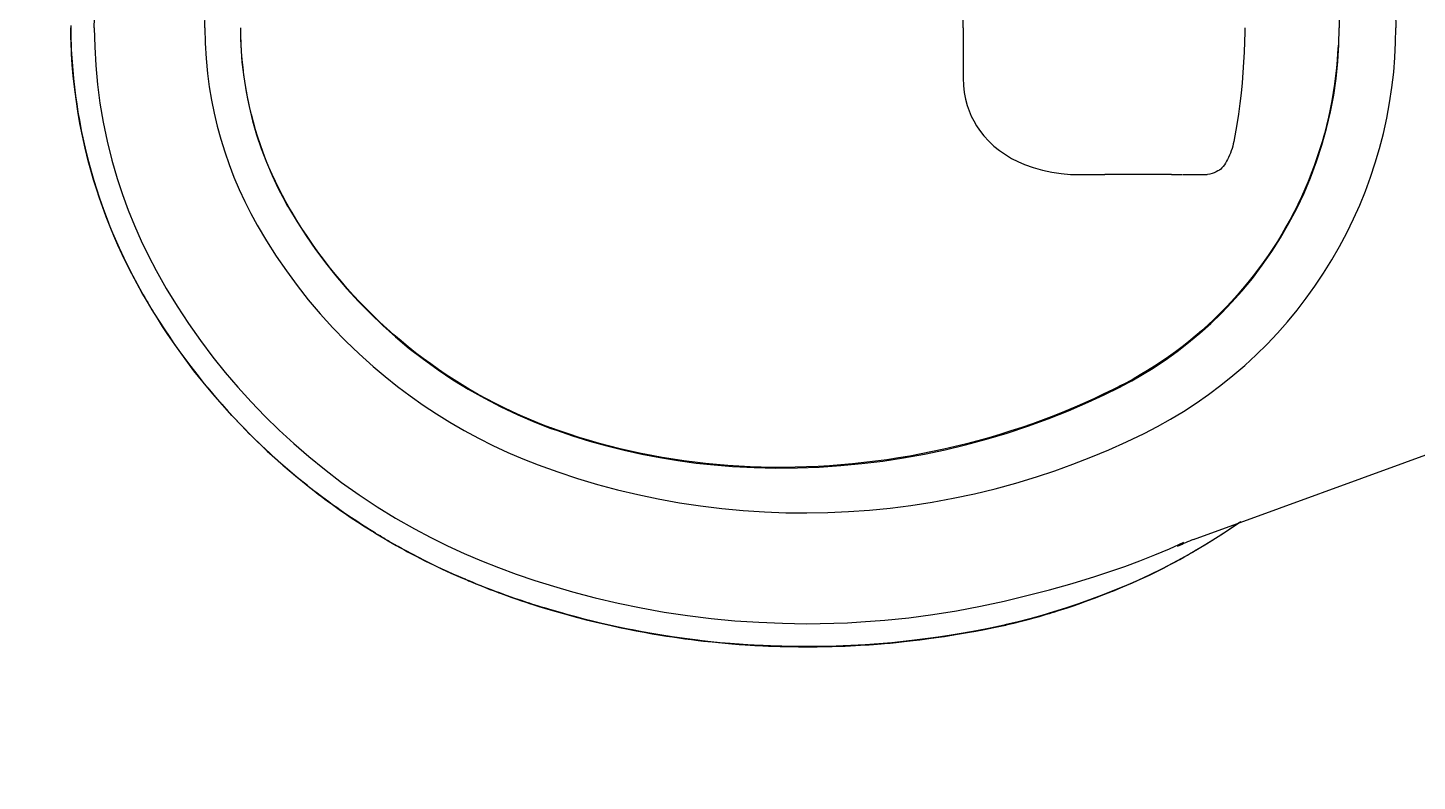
# Model space of a CAD drawing. Header units: metres. Extents: x 2442 to 5008, y 1070 to 2228.
# Drawn here: x 2509.4626 to 2509.8893, y 1091.9998 to 1092.2313 of the extents above; entities that cross this region are included whole.
import ezdxf

# ---------------------------------------------------------------- set-up
doc = ezdxf.new("R2010")
doc.units = ezdxf.units.M
doc.layers.add('ARQ LAYOUT', color=252, linetype='Continuous')
doc.layers.add('ARQ-TEXTO3', color=3, linetype='Continuous')

# ---------------------------------------------------------------- blocks, each defined once
blk = doc.blocks.new('A$C072D13A2')
for p, q in [((0.15773, -0.21299), (0.11625, -0.09953)), ((-0.00412, -0.15094), (0.00045, -0.15086)), ((0.00501, -0.15094), (0.00045, -0.15086)), ((0.00958, -0.15116), (0.00501, -0.15094)), ((0.01413, -0.15154), (0.00958, -0.15116)), ((0.01885, -0.15209), (0.01413, -0.15154)), ((0.02356, -0.1528), (0.01885, -0.15209)), ((0.02825, -0.15367), (0.02356, -0.1528)), ((0.0329, -0.1547), (0.02825, -0.15367)), ((0.03751, -0.15589), (0.0329, -0.1547)), ((0.04194, -0.1572), (0.03751, -0.15589)), ((0.04634, -0.15865), (0.04194, -0.1572)), ((0.05068, -0.16025), (0.04634, -0.15865)), ((0.05497, -0.16199), (0.05068, -0.16025)), ((0.05919, -0.16387), (0.05497, -0.16199)), ((0.06347, -0.16595), (0.05919, -0.16387)), ((0.06768, -0.16818), (0.06347, -0.16595)), ((-0.00474, -0.16835), (0.00045, -0.16824)), ((0.00564, -0.16835), (0.00045, -0.16824)), ((0.01082, -0.16868), (0.00564, -0.16835)), ((0.00579, -0.16864), (0.00821, -0.16876)), ((0.00821, -0.16876), (0.01043, -0.16891)), ((0.01043, -0.16891), (0.0128, -0.16912)), ((0.01599, -0.16922), (0.01082, -0.16868)), ((0.0128, -0.16912), (0.01518, -0.16938)), ((0.01518, -0.16938), (0.01775, -0.16972)), ((0.02113, -0.16997), (0.01599, -0.16922)), ((0.01775, -0.16972), (0.02032, -0.17011)), ((0.02032, -0.17011), (0.02288, -0.17055)), ((0.02623, -0.17094), (0.02113, -0.16997)), ((0.02288, -0.17055), (0.02543, -0.17104)), ((0.07181, -0.17056), (0.06768, -0.16818)), ((0.07586, -0.17307), (0.07181, -0.17056)), ((0.02543, -0.17104), (0.02796, -0.17159)), ((0.03139, -0.17215), (0.02623, -0.17094)), ((0.02796, -0.17159), (0.03048, -0.17219)), ((0.03048, -0.17219), (0.03298, -0.17284)), ((0.03651, -0.17358), (0.03139, -0.17215)), ((0.03298, -0.17284), (0.03547, -0.17354)), ((0.03547, -0.17354), (0.03794, -0.1743)), ((0.04156, -0.17523), (0.03651, -0.17358)), ((0.03794, -0.1743), (0.0404, -0.1751)), ((0.07982, -0.17572), (0.07586, -0.17307)), ((0.0404, -0.1751), (0.04283, -0.17596)), ((0.04653, -0.17709), (0.04156, -0.17523)), ((0.04283, -0.17596), (0.04526, -0.17687)), ((0.04526, -0.17687), (0.04766, -0.17783)), ((0.05128, -0.17909), (0.04653, -0.17709)), ((0.04766, -0.17783), (0.05005, -0.17884)), ((0.05005, -0.17884), (0.0524, -0.1799)), ((0.05594, -0.1813), (0.05128, -0.17909)), ((0.08357, -0.17842), (0.07982, -0.17572)), ((0.08724, -0.18124), (0.08357, -0.17842)), ((0.0524, -0.1799), (0.05474, -0.181)), ((0.05474, -0.181), (0.05706, -0.18216)), ((0.06051, -0.1837), (0.05594, -0.1813)), ((0.05706, -0.18216), (0.05935, -0.18337)), ((0.05935, -0.18337), (0.06163, -0.18463)), ((0.09081, -0.18419), (0.08724, -0.18124)), ((0.06497, -0.18628), (0.06051, -0.1837)), ((0.06163, -0.18463), (0.06387, -0.18593)), ((0.06387, -0.18593), (0.06609, -0.18728)), ((0.06925, -0.189), (0.06497, -0.18628)), ((0.06609, -0.18728), (0.06829, -0.18868)), ((0.09428, -0.18725), (0.09081, -0.18419)), ((0.09764, -0.19043), (0.09428, -0.18725)), ((0.06829, -0.18868), (0.07045, -0.19012)), ((0.07342, -0.19189), (0.06925, -0.189)), ((0.07045, -0.19012), (0.07257, -0.1916)), ((0.07257, -0.1916), (0.07466, -0.19313)), ((0.07747, -0.19495), (0.07342, -0.19189)), ((0.10099, -0.19381), (0.09764, -0.19043)), ((0.07466, -0.19313), (0.07672, -0.19469)), ((0.07672, -0.19469), (0.07873, -0.1963)), ((0.08139, -0.19818), (0.07747, -0.19495)), ((0.10422, -0.19731), (0.10099, -0.19381)), ((0.00045, -0.1973), (0.00178, -0.19731)), ((0.00178, -0.19731), (0.00475, -0.19736)), ((0.00475, -0.19736), (0.00793, -0.19747)), ((0.00793, -0.19747), (0.01103, -0.19763)), ((0.01103, -0.19763), (0.01416, -0.19784)), ((0.01416, -0.19784), (0.01732, -0.19811)), ((0.01732, -0.19811), (0.02051, -0.19843)), ((0.02051, -0.19843), (0.02372, -0.19881)), ((0.02372, -0.19881), (0.02696, -0.19924)), ((0.02696, -0.19924), (0.03021, -0.19973)), ((0.03021, -0.19973), (0.03544, -0.20064)), ((0.07873, -0.1963), (0.08071, -0.19794)), ((0.08071, -0.19794), (0.08266, -0.19963)), ((0.0848, -0.20122), (0.08139, -0.19818)), ((0.08266, -0.19963), (0.08458, -0.20137)), ((0.10734, -0.20091), (0.10422, -0.19731)), ((0.15225, -0.19849), (0.15381, -0.20074)), ((0.15305, -0.19985), (0.15241, -0.19892)), ((0.15443, -0.20188), (0.15305, -0.19985)), ((0.03544, -0.20064), (0.03615, -0.2008)), ((0.03615, -0.2008), (0.03687, -0.20099)), ((0.03687, -0.20099), (0.03759, -0.20119)), ((0.03759, -0.20119), (0.03829, -0.20143)), ((0.03829, -0.20143), (0.03897, -0.20168)), ((0.03897, -0.20168), (0.03963, -0.20195)), ((0.03963, -0.20195), (0.04027, -0.20223)), ((0.04027, -0.20223), (0.04088, -0.20254)), ((0.04088, -0.20254), (0.04148, -0.20286)), ((0.04148, -0.20286), (0.04205, -0.2032)), ((0.04205, -0.2032), (0.04259, -0.20355)), ((0.04259, -0.20355), (0.04308, -0.2039)), ((0.04323, -0.20399), (0.04308, -0.2039)), ((0.04308, -0.2039), (0.04318, -0.20397)), ((0.04318, -0.20397), (0.04352, -0.20428)), ((0.04352, -0.20428), (0.04385, -0.20464)), ((0.04385, -0.20464), (0.04416, -0.20505)), ((0.08458, -0.20137), (0.08645, -0.20314)), ((0.08811, -0.20439), (0.0848, -0.20122)), ((0.08645, -0.20314), (0.08829, -0.20494)), ((0.09129, -0.20768), (0.08811, -0.20439)), ((0.11032, -0.20462), (0.10734, -0.20091)), ((0.11318, -0.20843), (0.11032, -0.20462)), ((0.15381, -0.20074), (0.15638, -0.20461)), ((0.15568, -0.20376), (0.15443, -0.20188)), ((0.1568, -0.20549), (0.15568, -0.20376)), ((0.15638, -0.20461), (0.15914, -0.20901)), ((0.04416, -0.20505), (0.04445, -0.20553)), ((0.04445, -0.20553), (0.04473, -0.20606)), ((0.04473, -0.20606), (0.04499, -0.20666)), ((0.04499, -0.20666), (0.04522, -0.20731)), ((0.04522, -0.20731), (0.04541, -0.20801)), ((0.04541, -0.20801), (0.04557, -0.20877)), ((0.04558, -0.21617), (0.04558, -0.2088)), ((0.08829, -0.20494), (0.09009, -0.20679)), ((0.09009, -0.20679), (0.09184, -0.20866)), ((0.09435, -0.21109), (0.09129, -0.20768)), ((0.09184, -0.20866), (0.09356, -0.21058)), ((0.11583, -0.21222), (0.11318, -0.20843)), ((0.15779, -0.20706), (0.1568, -0.20549)), ((0.15867, -0.20847), (0.15779, -0.20706)), ((0.15944, -0.20972), (0.15867, -0.20847)), ((0.15914, -0.20901), (0.16179, -0.2135)), ((0.09356, -0.21058), (0.09524, -0.21253)), ((0.09721, -0.21453), (0.09435, -0.21109)), ((0.09524, -0.21253), (0.09687, -0.21451)), ((0.11835, -0.2161), (0.11583, -0.21222)), ((0.15773, -0.21299), (0.1577, -0.213)), ((0.1601, -0.21081), (0.15944, -0.20972)), ((0.16053, -0.21153), (0.1601, -0.21081)), ((0.16091, -0.21216), (0.16053, -0.21153)), ((0.16122, -0.21268), (0.16091, -0.21216)), ((0.1615, -0.21316), (0.16122, -0.21268)), ((0.16195, -0.21391), (0.1615, -0.21316)), ((0.04558, -0.21974), (0.04558, -0.21638)), ((0.09687, -0.21451), (0.09846, -0.21654)), ((0.09995, -0.21807), (0.09721, -0.21453)), ((0.09846, -0.21654), (0.10001, -0.21859)), ((0.12074, -0.22006), (0.11835, -0.2161)), ((0.16056, -0.22042), (0.15853, -0.21595)), ((0.1598, -0.21794), (0.15905, -0.2162)), ((0.16179, -0.2135), (0.16432, -0.21806)), ((0.16249, -0.21485), (0.16195, -0.21391)), ((0.16312, -0.21596), (0.16249, -0.21485)), ((0.16384, -0.21725), (0.16312, -0.21596)), ((0.16465, -0.21873), (0.16384, -0.21725)), ((0.04558, -0.21974), (0.04558, -0.24026)), ((0.10256, -0.22171), (0.09995, -0.21807)), ((0.10001, -0.21859), (0.10153, -0.22068)), ((0.10153, -0.22068), (0.10299, -0.22281)), ((0.10504, -0.22545), (0.10256, -0.22171)), ((0.123, -0.2241), (0.12074, -0.22006)), ((0.16248, -0.22495), (0.16056, -0.22042)), ((0.16432, -0.21806), (0.16674, -0.2227)), ((0.16553, -0.2204), (0.16465, -0.21873)), ((0.1665, -0.22225), (0.16553, -0.2204)), ((0.10299, -0.22281), (0.10442, -0.22497)), ((0.10442, -0.22497), (0.1058, -0.22716)), ((0.10703, -0.22869), (0.10504, -0.22545)), ((0.12513, -0.22821), (0.123, -0.2241)), ((0.16429, -0.22951), (0.16248, -0.22495)), ((0.16714, -0.22351), (0.1665, -0.22225)), ((0.16674, -0.2227), (0.16855, -0.22641)), ((0.16753, -0.2243), (0.16714, -0.22351)), ((0.16865, -0.22659), (0.16753, -0.2243)), ((0.1058, -0.22716), (0.10713, -0.22936)), ((0.10892, -0.23199), (0.10703, -0.22869)), ((0.10713, -0.22936), (0.10841, -0.2316)), ((0.12771, -0.23359), (0.12513, -0.22821)), ((0.16599, -0.2341), (0.16429, -0.22951)), ((0.16855, -0.22641), (0.17029, -0.23015)), ((0.16982, -0.22908), (0.16865, -0.22659)), ((0.17105, -0.23179), (0.16982, -0.22908)), ((0.17029, -0.23015), (0.17194, -0.23394)), ((0.10841, -0.2316), (0.10964, -0.23386)), ((0.11071, -0.23535), (0.10892, -0.23199)), ((0.10964, -0.23386), (0.11051, -0.23551)), ((0.13015, -0.23902), (0.12771, -0.23359)), ((0.1676, -0.23872), (0.16599, -0.2341)), ((0.17231, -0.23472), (0.17105, -0.23179)), ((0.17194, -0.23394), (0.1735, -0.23777)), ((0.11051, -0.23551), (0.11054, -0.23547)), ((0.11051, -0.23552), (0.11051, -0.23551)), ((0.11051, -0.23552), (0.11067, -0.23584)), ((0.11054, -0.23547), (0.11061, -0.23542)), ((0.11061, -0.23542), (0.11071, -0.23535)), ((0.1107, -0.23579), (0.11067, -0.23583)), ((0.11067, -0.23583), (0.11067, -0.23583)), ((0.11067, -0.23584), (0.11159, -0.23768)), ((0.11077, -0.23574), (0.1107, -0.23579)), ((0.11088, -0.23566), (0.11071, -0.23535)), ((0.11071, -0.23535), (0.11071, -0.23535)), ((0.11088, -0.23566), (0.11077, -0.23574)), ((0.11326, -0.24048), (0.11088, -0.23566)), ((0.11159, -0.23768), (0.11309, -0.24073)), ((0.16912, -0.24338), (0.1676, -0.23872)), ((0.17355, -0.23776), (0.17231, -0.23472)), ((0.17363, -0.23776), (0.1735, -0.23777)), ((0.1735, -0.23777), (0.17491, -0.24138)), ((0.17359, -0.23786), (0.17365, -0.2378)), ((0.17466, -0.24058), (0.17359, -0.23786)), ((0.17365, -0.2378), (0.17363, -0.23776)), ((0.04558, -0.24779), (0.04558, -0.24026)), ((0.11309, -0.24073), (0.11438, -0.24347)), ((0.11553, -0.24536), (0.11326, -0.24048)), ((0.13245, -0.24452), (0.13015, -0.23902)), ((0.17562, -0.24311), (0.17466, -0.24058)), ((0.17491, -0.24138), (0.17626, -0.24501)), ((0.17649, -0.24546), (0.17562, -0.24311)), ((0.11438, -0.24347), (0.11572, -0.24644)), ((0.11817, -0.25147), (0.11553, -0.24536)), ((0.11572, -0.24644), (0.11704, -0.24947)), ((0.1346, -0.25005), (0.13245, -0.24452)), ((0.17121, -0.25027), (0.16912, -0.24338)), ((0.17626, -0.24501), (0.17756, -0.24866)), ((0.17727, -0.24762), (0.17649, -0.24546)), ((0.04525, -0.25367), (0.04549, -0.25076)), ((0.04549, -0.25076), (0.04558, -0.24779)), ((0.11704, -0.24947), (0.11838, -0.25268)), ((0.12063, -0.25766), (0.11817, -0.25147)), ((0.13661, -0.25562), (0.1346, -0.25005)), ((0.17315, -0.25722), (0.17121, -0.25027)), ((0.17797, -0.24962), (0.17727, -0.24762)), ((0.17756, -0.24866), (0.1788, -0.25231)), ((0.17858, -0.25143), (0.17797, -0.24962)), ((0.17912, -0.25304), (0.17858, -0.25143)), ((0.04484, -0.25652), (0.04525, -0.25367)), ((0.11838, -0.25268), (0.11967, -0.25591)), ((0.11967, -0.25591), (0.12092, -0.25917)), ((0.13848, -0.26125), (0.13661, -0.25562)), ((0.1788, -0.25231), (0.17998, -0.25599)), ((0.17957, -0.25445), (0.17912, -0.25304)), ((0.17995, -0.25565), (0.17957, -0.25445)), ((0.1802, -0.25646), (0.17995, -0.25565)), ((0.17998, -0.25599), (0.18107, -0.25962)), ((0.04343, -0.26224), (0.04423, -0.25942)), ((0.04423, -0.25942), (0.04484, -0.25652)), ((0.1229, -0.26392), (0.12063, -0.25766)), ((0.12092, -0.25917), (0.12212, -0.26246)), ((0.17495, -0.26419), (0.17315, -0.25722)), ((0.18044, -0.25723), (0.1802, -0.25646)), ((0.18071, -0.25813), (0.18044, -0.25723)), ((0.18102, -0.25915), (0.18071, -0.25813)), ((0.18135, -0.26031), (0.18102, -0.25915)), ((0.18107, -0.25962), (0.1821, -0.26326)), ((0.18182, -0.26196), (0.18135, -0.26031)), ((0.04245, -0.26496), (0.04343, -0.26224)), ((0.12212, -0.26246), (0.12327, -0.26577)), ((0.125, -0.27025), (0.1229, -0.26392)), ((0.14039, -0.26756), (0.13848, -0.26125)), ((0.17663, -0.27119), (0.17495, -0.26419)), ((0.18232, -0.26382), (0.18182, -0.26196)), ((0.1821, -0.26326), (0.18304, -0.26691)), ((0.18286, -0.26589), (0.18232, -0.26382)), ((0.04058, -0.2689), (0.04156, -0.26699)), ((0.04156, -0.26699), (0.04245, -0.26496)), ((0.12327, -0.26577), (0.12437, -0.26912)), ((0.14212, -0.27393), (0.14039, -0.26756)), ((0.18342, -0.26818), (0.18286, -0.26589)), ((0.18304, -0.26691), (0.18389, -0.27057)), ((0.18398, -0.27067), (0.18342, -0.26818)), ((0.03681, -0.27432), (0.03819, -0.27261)), ((0.03819, -0.27261), (0.03944, -0.27082)), ((0.03944, -0.27082), (0.04058, -0.2689)), ((0.12437, -0.26912), (0.12542, -0.27249)), ((0.12691, -0.27663), (0.125, -0.27025)), ((0.12542, -0.27249), (0.12643, -0.27588)), ((0.17822, -0.27846), (0.17663, -0.27119)), ((0.184, -0.27059), (0.18389, -0.27056)), ((0.18389, -0.27057), (0.18403, -0.27119)), ((0.18402, -0.27062), (0.184, -0.27059)), ((0.18416, -0.27123), (0.18402, -0.27062)), ((0.18403, -0.27119), (0.18494, -0.27553)), ((0.18413, -0.27121), (0.18403, -0.27119)), ((0.18412, -0.27129), (0.18416, -0.27124)), ((0.18476, -0.27432), (0.18412, -0.27129)), ((0.18416, -0.27123), (0.18413, -0.27121)), ((0.18416, -0.27124), (0.18416, -0.27123)), ((0.03369, -0.2774), (0.03532, -0.27591)), ((0.03532, -0.27591), (0.03681, -0.27432)), ((0.12643, -0.27588), (0.12739, -0.27931)), ((0.12864, -0.28306), (0.12691, -0.27663)), ((0.14368, -0.28034), (0.14212, -0.27393)), ((0.18535, -0.27722), (0.18476, -0.27432)), ((0.18494, -0.27553), (0.18575, -0.27967)), ((0.18585, -0.27984), (0.18535, -0.27722)), ((0.02599, -0.28194), (0.02757, -0.28128)), ((0.02757, -0.28128), (0.02909, -0.28053)), ((0.02909, -0.28053), (0.03055, -0.27968)), ((0.03055, -0.27968), (0.03195, -0.27875)), ((0.03195, -0.27875), (0.03369, -0.2774)), ((0.12739, -0.27931), (0.1283, -0.28276)), ((0.14505, -0.2868), (0.14368, -0.28034)), ((0.1796, -0.28577), (0.17822, -0.27846)), ((0.18575, -0.27967), (0.1865, -0.28382)), ((0.18631, -0.28239), (0.18585, -0.27984)), ((0.00045, -0.28373), (-0.01509, -0.28373)), ((0.00045, -0.28373), (0.01598, -0.28373)), ((0.01598, -0.28373), (0.01818, -0.28365)), ((0.01818, -0.28365), (0.02031, -0.28342)), ((0.02031, -0.28342), (0.02237, -0.28303)), ((0.02237, -0.28303), (0.02436, -0.2825)), ((0.02436, -0.2825), (0.02599, -0.28194)), ((0.1283, -0.28276), (0.12916, -0.28623)), ((0.13014, -0.28934), (0.12864, -0.28306)), ((0.18078, -0.29312), (0.1796, -0.28577)), ((0.18674, -0.28486), (0.18631, -0.28239)), ((0.1865, -0.28382), (0.18721, -0.28809)), ((0.18714, -0.28724), (0.18674, -0.28486)), ((0.12916, -0.28623), (0.12997, -0.28971)), ((0.12997, -0.28971), (0.13072, -0.29319)), ((0.13147, -0.29568), (0.13014, -0.28934)), ((0.14625, -0.29329), (0.14505, -0.2868)), ((0.1875, -0.28955), (0.18714, -0.28724)), ((0.18721, -0.28809), (0.18773, -0.29149)), ((0.18775, -0.29128), (0.1875, -0.28955)), ((0.13072, -0.29319), (0.13142, -0.29668)), ((0.14726, -0.2998), (0.14625, -0.29329)), ((0.18175, -0.30045), (0.18078, -0.29312)), ((0.18773, -0.29149), (0.18817, -0.29465)), ((0.18797, -0.2928), (0.18775, -0.29128)), ((0.18818, -0.29427), (0.18797, -0.2928)), ((0.18836, -0.29569), (0.18818, -0.29427)), ((0.13142, -0.29668), (0.13206, -0.30018)), ((0.13263, -0.30205), (0.13147, -0.29568)), ((0.18817, -0.29465), (0.18859, -0.29792)), ((0.18854, -0.29705), (0.18836, -0.29569)), ((0.18879, -0.2991), (0.18854, -0.29705)), ((0.18859, -0.29792), (0.18899, -0.30127)), ((0.13206, -0.30018), (0.13265, -0.30368)), ((0.1336, -0.30844), (0.13263, -0.30205)), ((0.14806, -0.30617), (0.14726, -0.2998)), ((0.18251, -0.3078), (0.18175, -0.30045)), ((0.18901, -0.30101), (0.18879, -0.2991)), ((0.18899, -0.30127), (0.18944, -0.30569)), ((0.18919, -0.30275), (0.18901, -0.30101)), ((0.18935, -0.30432), (0.18919, -0.30275)), ((0.13265, -0.30368), (0.13319, -0.3072)), ((0.13319, -0.3072), (0.13367, -0.31072)), ((0.1487, -0.31255), (0.14806, -0.30617)), ((0.18945, -0.30532), (0.18935, -0.30432)), ((0.18944, -0.30569), (0.18979, -0.30969)), ((0.18953, -0.30617), (0.18945, -0.30532)), ((0.18961, -0.307), (0.18953, -0.30617)), ((0.18969, -0.30793), (0.18961, -0.307)), ((0.1344, -0.31487), (0.1336, -0.30844)), ((0.13367, -0.31072), (0.1341, -0.31425)), ((0.18307, -0.31517), (0.18251, -0.3078)), ((0.18977, -0.30895), (0.18969, -0.30793)), ((0.18986, -0.31008), (0.18977, -0.30895)), ((0.18979, -0.30969), (0.19009, -0.31389)), ((0.18996, -0.3113), (0.18986, -0.31008)), ((0.19005, -0.31264), (0.18996, -0.3113)), ((0.1341, -0.31425), (0.13447, -0.31779)), ((0.13502, -0.3213), (0.1344, -0.31487)), ((0.14916, -0.31896), (0.1487, -0.31255)), ((0.1833, -0.31934), (0.18307, -0.31517)), ((0.19014, -0.31393), (0.19005, -0.31264)), ((0.19009, -0.31389), (0.19034, -0.31829)), ((0.19022, -0.31532), (0.19014, -0.31393)), ((0.1903, -0.3168), (0.19022, -0.31532)), ((0.13447, -0.31779), (0.13479, -0.32131)), ((0.14944, -0.32537), (0.14916, -0.31896)), ((0.18346, -0.32352), (0.1833, -0.31934)), ((0.19038, -0.31838), (0.1903, -0.3168)), ((0.19034, -0.31829), (0.19044, -0.32064)), ((0.19045, -0.32006), (0.19038, -0.31838)), ((0.13479, -0.32131), (0.13506, -0.32483)), ((0.13547, -0.32795), (0.13502, -0.3213)), ((0.18356, -0.3277), (0.18346, -0.32352)), ((0.19044, -0.32064), (0.19051, -0.32278)), ((0.1905, -0.32134), (0.19045, -0.32006)), ((0.19054, -0.32265), (0.1905, -0.32134)), ((0.19051, -0.32278), (0.19057, -0.32501)), ((0.19058, -0.32403), (0.19054, -0.32265)), ((0.19062, -0.3255), (0.19058, -0.32403)), ((0.13506, -0.32483), (0.13526, -0.32834)), ((0.13526, -0.32834), (0.13542, -0.33185)), ((0.13572, -0.33462), (0.13547, -0.32795)), ((0.14955, -0.33179), (0.14944, -0.32537)), ((0.18359, -0.33187), (0.18356, -0.3277)), ((0.19057, -0.32501), (0.19061, -0.32734)), ((0.19061, -0.32734), (0.19063, -0.32955)), ((0.19064, -0.32706), (0.19062, -0.3255)), ((0.19066, -0.3286), (0.19064, -0.32706)), ((0.13542, -0.33185), (0.13552, -0.33534)), ((0.14949, -0.3382), (0.14955, -0.33179)), ((0.18347, -0.33921), (0.18359, -0.33187)), ((0.19063, -0.32955), (0.19063, -0.33182)), ((0.1907, -0.33183), (0.19063, -0.33182)), ((0.19063, -0.33187), (0.19063, -0.33187)), ((0.19063, -0.33187), (0.19063, -0.33187)), ((0.19063, -0.33187), (0.19063, -0.33187)), ((0.19063, -0.33187), (0.19063, -0.33188)), ((0.1907, -0.33189), (0.19063, -0.33187)), ((0.19063, -0.33188), (0.19063, -0.33188)), ((0.19063, -0.33188), (0.19063, -0.3319)), ((0.19063, -0.3319), (0.19063, -0.33198)), ((0.19063, -0.33198), (0.19063, -0.33214)), ((0.19063, -0.33214), (0.19063, -0.33243)), ((0.19063, -0.33243), (0.19063, -0.33306)), ((0.19067, -0.33018), (0.19066, -0.3286)), ((0.19066, -0.33184), (0.19067, -0.33018)), ((0.19066, -0.33184), (0.1907, -0.33184)), ((0.19066, -0.33192), (0.1907, -0.3319)), ((0.19066, -0.33194), (0.19066, -0.33192)), ((0.19066, -0.33192), (0.19066, -0.33192)), ((0.19066, -0.33192), (0.19066, -0.33192)), ((0.19066, -0.33192), (0.19066, -0.33192)), ((0.19066, -0.33192), (0.19066, -0.33192)), ((0.19066, -0.33192), (0.19066, -0.33192)), ((0.19066, -0.33199), (0.19066, -0.33194)), ((0.19066, -0.33212), (0.19066, -0.33199)), ((0.19066, -0.33236), (0.19066, -0.33212)), ((0.19066, -0.33285), (0.19066, -0.33236)), ((0.19066, -0.3332), (0.19066, -0.33285)), ((0.19071, -0.33183), (0.1907, -0.33183)), ((0.19071, -0.3319), (0.1907, -0.33189)), ((0.1907, -0.3319), (0.19071, -0.3319)), ((0.19071, -0.3319), (0.19071, -0.33183)), ((0.13552, -0.33534), (0.13556, -0.33883)), ((0.13577, -0.34129), (0.13572, -0.33462)), ((0.1906, -0.33694), (0.19059, -0.33737)), ((0.19061, -0.3366), (0.1906, -0.33694)), ((0.19062, -0.33576), (0.19061, -0.33613)), ((0.19061, -0.33613), (0.19061, -0.33633)), ((0.19061, -0.33633), (0.19061, -0.3366)), ((0.19063, -0.33426), (0.19062, -0.33479)), ((0.19062, -0.33479), (0.19062, -0.33532)), ((0.19062, -0.33532), (0.19062, -0.33576)), ((0.19063, -0.33306), (0.19063, -0.33352)), ((0.19063, -0.33352), (0.19063, -0.33384)), ((0.19063, -0.33384), (0.19063, -0.33426)), ((0.19063, -0.33695), (0.19064, -0.33666)), ((0.19063, -0.33731), (0.19063, -0.33695)), ((0.19064, -0.33602), (0.19065, -0.33554)), ((0.19064, -0.33627), (0.19064, -0.33602)), ((0.19064, -0.33643), (0.19064, -0.33627)), ((0.19064, -0.33666), (0.19064, -0.33643)), ((0.19065, -0.33494), (0.19066, -0.33431)), ((0.19065, -0.33554), (0.19065, -0.33494)), ((0.19066, -0.33357), (0.19066, -0.3332)), ((0.19066, -0.33382), (0.19066, -0.33357)), ((0.19066, -0.33431), (0.19066, -0.33382)), ((0.13556, -0.33883), (0.13555, -0.34231)), ((0.13562, -0.34795), (0.13577, -0.34129)), ((0.14924, -0.34477), (0.14949, -0.3382)), ((0.18317, -0.34655), (0.18347, -0.33921)), ((0.19045, -0.34354), (0.19056, -0.34002)), ((0.19054, -0.33986), (0.19047, -0.34212)), ((0.19055, -0.33944), (0.19054, -0.33986)), ((0.19056, -0.33903), (0.19055, -0.33944)), ((0.19057, -0.33849), (0.19056, -0.33903)), ((0.19056, -0.34002), (0.19057, -0.33964)), ((0.19058, -0.33788), (0.19057, -0.33849)), ((0.19057, -0.33964), (0.19058, -0.33926)), ((0.19059, -0.33737), (0.19058, -0.33788)), ((0.19058, -0.33926), (0.19059, -0.33889)), ((0.19059, -0.33889), (0.19061, -0.33829)), ((0.19061, -0.33829), (0.19062, -0.33776)), ((0.19062, -0.33776), (0.19063, -0.33731)), ((0.13555, -0.34231), (0.13549, -0.34577)), ((0.14881, -0.35134), (0.14924, -0.34477)), ((0.19034, -0.34524), (0.19031, -0.34604)), ((0.19033, -0.34615), (0.19037, -0.34534)), ((0.19037, -0.34465), (0.19034, -0.34524)), ((0.19039, -0.34425), (0.19037, -0.34465)), ((0.19037, -0.34534), (0.1904, -0.34473)), ((0.19041, -0.34376), (0.19039, -0.34425)), ((0.1904, -0.34454), (0.19041, -0.34439)), ((0.1904, -0.34473), (0.1904, -0.34454)), ((0.19044, -0.34294), (0.19041, -0.34376)), ((0.19041, -0.34439), (0.19042, -0.34427)), ((0.19042, -0.34417), (0.19043, -0.34387)), ((0.19042, -0.34427), (0.19042, -0.34417)), ((0.19043, -0.34387), (0.19045, -0.34354)), ((0.19047, -0.34212), (0.19044, -0.34294)), ((0.13537, -0.34922), (0.1352, -0.35266)), ((0.13527, -0.35461), (0.13562, -0.34795)), ((0.13549, -0.34577), (0.13537, -0.34922)), ((0.18268, -0.35388), (0.18317, -0.34655)), ((0.19009, -0.34987), (0.19004, -0.35059)), ((0.19015, -0.34898), (0.19009, -0.34987)), ((0.1901, -0.35026), (0.19013, -0.34976)), ((0.19013, -0.34976), (0.19016, -0.34916)), ((0.19021, -0.34794), (0.19015, -0.34898)), ((0.19016, -0.34916), (0.19021, -0.34844)), ((0.19026, -0.34703), (0.19021, -0.34794)), ((0.19021, -0.34844), (0.19025, -0.34777)), ((0.19025, -0.34777), (0.19028, -0.34716)), ((0.19031, -0.34604), (0.19026, -0.34703)), ((0.19028, -0.34716), (0.19033, -0.34615)), ((0.1352, -0.35266), (0.13497, -0.35608)), ((0.14819, -0.3579), (0.14881, -0.35134)), ((0.18199, -0.36119), (0.18268, -0.35388)), ((0.18991, -0.3526), (0.1897, -0.35529)), ((0.18981, -0.35427), (0.18985, -0.35372)), ((0.18985, -0.35372), (0.1899, -0.35313)), ((0.1899, -0.35313), (0.18994, -0.35252)), ((0.18995, -0.35196), (0.18991, -0.3526)), ((0.18994, -0.35252), (0.18999, -0.35188)), ((0.19, -0.35129), (0.18995, -0.35196)), ((0.18999, -0.35188), (0.19003, -0.35121)), ((0.19004, -0.35059), (0.19, -0.35129)), ((0.19003, -0.35121), (0.19006, -0.35074)), ((0.19006, -0.35074), (0.1901, -0.35026)), ((0.13497, -0.35608), (0.13469, -0.35948)), ((0.13481, -0.36022), (0.13527, -0.35461)), ((0.14738, -0.36443), (0.14819, -0.3579)), ((0.18943, -0.35836), (0.18914, -0.36123)), ((0.18921, -0.36083), (0.18949, -0.35794)), ((0.1897, -0.35529), (0.18943, -0.35836)), ((0.18949, -0.35794), (0.18976, -0.35484)), ((0.18976, -0.35484), (0.18981, -0.35427)), ((0.13421, -0.36581), (0.13481, -0.36022)), ((0.13469, -0.35948), (0.13436, -0.36286)), ((0.1811, -0.36847), (0.18199, -0.36119)), ((0.18914, -0.36123), (0.18885, -0.3639)), ((0.18892, -0.36349), (0.18921, -0.36083)), ((0.13345, -0.37139), (0.13421, -0.36581)), ((0.13398, -0.36622), (0.13354, -0.36956)), ((0.13436, -0.36286), (0.13398, -0.36622)), ((0.1464, -0.37094), (0.14738, -0.36443)), ((0.18849, -0.36689), (0.18828, -0.36849)), ((0.18847, -0.36722), (0.18872, -0.36519)), ((0.18869, -0.36526), (0.18849, -0.36689)), ((0.18885, -0.3639), (0.18869, -0.36526)), ((0.18872, -0.36519), (0.18892, -0.36349)), ((0.13354, -0.36956), (0.13305, -0.37288)), ((0.14523, -0.37741), (0.1464, -0.37094)), ((0.18002, -0.37559), (0.1811, -0.36847)), ((0.18767, -0.37304), (0.18795, -0.37115)), ((0.18807, -0.37007), (0.18785, -0.37162)), ((0.18795, -0.37115), (0.18821, -0.36921)), ((0.18828, -0.36849), (0.18807, -0.37007)), ((0.18821, -0.36921), (0.18847, -0.36722)), ((0.13305, -0.37288), (0.13251, -0.37617)), ((0.13255, -0.37694), (0.13345, -0.37139)), ((0.1871, -0.3767), (0.18739, -0.37489)), ((0.18763, -0.37315), (0.18713, -0.37635)), ((0.18739, -0.37489), (0.18767, -0.37304)), ((0.18785, -0.37162), (0.18763, -0.37315)), ((0.13192, -0.37944), (0.13128, -0.38269)), ((0.13149, -0.38247), (0.13255, -0.37694)), ((0.13251, -0.37617), (0.13192, -0.37944)), ((0.14391, -0.38366), (0.14523, -0.37741)), ((0.17875, -0.38269), (0.18002, -0.37559)), ((0.18661, -0.37943), (0.18608, -0.38241)), ((0.18622, -0.38179), (0.18666, -0.37929)), ((0.18713, -0.37635), (0.18661, -0.37943)), ((0.18666, -0.37929), (0.1871, -0.3767)), ((0.13031, -0.38786), (0.13149, -0.38247)), ((0.13128, -0.38269), (0.13058, -0.38591)), ((0.14243, -0.38989), (0.14391, -0.38366)), ((0.17728, -0.38975), (0.17875, -0.38269)), ((0.18608, -0.38241), (0.18553, -0.38529)), ((0.18577, -0.3842), (0.18622, -0.38179)), ((0.12897, -0.39321), (0.13031, -0.38786)), ((0.13058, -0.38591), (0.12984, -0.38912)), ((0.18495, -0.38818), (0.18464, -0.38963)), ((0.18474, -0.38932), (0.18529, -0.38666)), ((0.18525, -0.38671), (0.18495, -0.38818)), ((0.18553, -0.38529), (0.18525, -0.38671)), ((0.18529, -0.38666), (0.18577, -0.3842)), ((0.12904, -0.3923), (0.1282, -0.39546)), ((0.12984, -0.38912), (0.12904, -0.3923)), ((0.14077, -0.39607), (0.14243, -0.38989)), ((0.17563, -0.39677), (0.17728, -0.38975)), ((0.18332, -0.39561), (0.18418, -0.39185)), ((0.18403, -0.39243), (0.18372, -0.39379)), ((0.18434, -0.39104), (0.18403, -0.39243)), ((0.18418, -0.39185), (0.18474, -0.38932)), ((0.18464, -0.38963), (0.18434, -0.39104)), ((0.1282, -0.39546), (0.12731, -0.39858)), ((0.12749, -0.39853), (0.12897, -0.39321)), ((0.13894, -0.4022), (0.14077, -0.39607)), ((0.1738, -0.40373), (0.17563, -0.39677)), ((0.18236, -0.39954), (0.18332, -0.39561)), ((0.18342, -0.39511), (0.18282, -0.39761)), ((0.18372, -0.39379), (0.18342, -0.39511)), ((0.12585, -0.4038), (0.12749, -0.39853)), ((0.12731, -0.39858), (0.12637, -0.40167)), ((0.18138, -0.40331), (0.18236, -0.39954)), ((0.18218, -0.40016), (0.18153, -0.40263)), ((0.18282, -0.39761), (0.18218, -0.40016)), ((0.12406, -0.40902), (0.12585, -0.4038)), ((0.12538, -0.40473), (0.12434, -0.40777)), ((0.12637, -0.40167), (0.12538, -0.40473)), ((0.13694, -0.40827), (0.13894, -0.4022)), ((0.17211, -0.40956), (0.1738, -0.40373)), ((0.18088, -0.40504), (0.1802, -0.40749)), ((0.18038, -0.40694), (0.18138, -0.40331)), ((0.18153, -0.40263), (0.18088, -0.40504)), ((0.12434, -0.40777), (0.12353, -0.41006)), ((0.12368, -0.41008), (0.12406, -0.40902)), ((0.13477, -0.41429), (0.13694, -0.40827)), ((0.17029, -0.41535), (0.17211, -0.40956)), ((0.17932, -0.4106), (0.18038, -0.40694)), ((0.1802, -0.40749), (0.17948, -0.40996)), ((0.12166, -0.4153), (0.12357, -0.41038)), ((0.12284, -0.41188), (0.12185, -0.41443)), ((0.12341, -0.41038), (0.12284, -0.41188)), ((0.12352, -0.41007), (0.12341, -0.41037)), ((0.12343, -0.41036), (0.12341, -0.41037)), ((0.12348, -0.41037), (0.12343, -0.41036)), ((0.12357, -0.41038), (0.12348, -0.41037)), ((0.12353, -0.41006), (0.12352, -0.41006)), ((0.12368, -0.41008), (0.12353, -0.41006)), ((0.12357, -0.41038), (0.12368, -0.41008)), ((0.12368, -0.41008), (0.12368, -0.41008)), ((0.17849, -0.41327), (0.17818, -0.41424)), ((0.17826, -0.41408), (0.17932, -0.4106)), ((0.17877, -0.41233), (0.17849, -0.41327)), ((0.17948, -0.40996), (0.17877, -0.41233)), ((0.11941, -0.42055), (0.12166, -0.4153)), ((0.12075, -0.41711), (0.1196, -0.41976)), ((0.12185, -0.41443), (0.12075, -0.41711)), ((0.13292, -0.41898), (0.13477, -0.41429)), ((0.16834, -0.4211), (0.17029, -0.41535)), ((0.17652, -0.41945), (0.17695, -0.41814)), ((0.17706, -0.41775), (0.17679, -0.41858)), ((0.17695, -0.41814), (0.17735, -0.41693)), ((0.17732, -0.41696), (0.17706, -0.41775)), ((0.17755, -0.41623), (0.17732, -0.41696)), ((0.17735, -0.41693), (0.17777, -0.41563)), ((0.17787, -0.41524), (0.17755, -0.41623)), ((0.17777, -0.41563), (0.17826, -0.41408)), ((0.17818, -0.41424), (0.17787, -0.41524)), ((0.11696, -0.42573), (0.11941, -0.42055)), ((0.1184, -0.42239), (0.11715, -0.425)), ((0.1196, -0.41976), (0.1184, -0.42239)), ((0.13093, -0.42362), (0.13292, -0.41898)), ((0.16637, -0.42644), (0.16834, -0.4211)), ((0.17494, -0.42399), (0.17551, -0.42238)), ((0.17581, -0.42147), (0.17543, -0.42255)), ((0.17551, -0.42238), (0.17604, -0.42086)), ((0.17616, -0.42044), (0.17581, -0.42147)), ((0.17604, -0.42086), (0.17652, -0.41945)), ((0.17649, -0.41946), (0.17616, -0.42044)), ((0.17679, -0.41858), (0.17649, -0.41946)), ((0.11433, -0.4308), (0.11696, -0.42573)), ((0.11715, -0.425), (0.11585, -0.42759)), ((0.1288, -0.4282), (0.13093, -0.42362)), ((0.16427, -0.43174), (0.16637, -0.42644)), ((0.17415, -0.42611), (0.17367, -0.42742)), ((0.17374, -0.42727), (0.17406, -0.42642)), ((0.17406, -0.42642), (0.17433, -0.42569)), ((0.17461, -0.42487), (0.17415, -0.42611)), ((0.17433, -0.42569), (0.17494, -0.42399)), ((0.17503, -0.42368), (0.17461, -0.42487)), ((0.17543, -0.42255), (0.17503, -0.42368)), ((0.11151, -0.43578), (0.11433, -0.4308)), ((0.11451, -0.43015), (0.11312, -0.43268)), ((0.11585, -0.42759), (0.11451, -0.43015)), ((0.12655, -0.43267), (0.1288, -0.4282)), ((0.17235, -0.43085), (0.17197, -0.43181)), ((0.17229, -0.43104), (0.17285, -0.42961)), ((0.17276, -0.4298), (0.17235, -0.43085)), ((0.1732, -0.42865), (0.17276, -0.4298)), ((0.17285, -0.42961), (0.17314, -0.42887)), ((0.17314, -0.42887), (0.17343, -0.42809)), ((0.17367, -0.42742), (0.1732, -0.42865)), ((0.17343, -0.42809), (0.17374, -0.42727)), ((0.11168, -0.43519), (0.11019, -0.43767)), ((0.11312, -0.43268), (0.11168, -0.43519)), ((0.12417, -0.43708), (0.12655, -0.43267)), ((0.16203, -0.43698), (0.16427, -0.43174)), ((0.17038, -0.43574), (0.17064, -0.43512)), ((0.17088, -0.43451), (0.17054, -0.43533)), ((0.17064, -0.43512), (0.17096, -0.43434)), ((0.1713, -0.43347), (0.17088, -0.43451)), ((0.17096, -0.43434), (0.17134, -0.43341)), ((0.17162, -0.43269), (0.1713, -0.43347)), ((0.17134, -0.43341), (0.17179, -0.43231)), ((0.17197, -0.43181), (0.17162, -0.43269)), ((0.17179, -0.43231), (0.17229, -0.43104)), ((0.10862, -0.44047), (0.11151, -0.43578)), ((0.11019, -0.43767), (0.10865, -0.44012)), ((0.12166, -0.44141), (0.12417, -0.43708)), ((0.15965, -0.44216), (0.16203, -0.43698)), ((0.16913, -0.43863), (0.16833, -0.44043)), ((0.16867, -0.43971), (0.16898, -0.439)), ((0.16898, -0.439), (0.1693, -0.43827)), ((0.16994, -0.43675), (0.16913, -0.43863)), ((0.1693, -0.43827), (0.16962, -0.43753)), ((0.16962, -0.43753), (0.16995, -0.43677)), ((0.17008, -0.43643), (0.16994, -0.43675)), ((0.16995, -0.43677), (0.17025, -0.43605)), ((0.17021, -0.4361), (0.17008, -0.43643)), ((0.1703, -0.4359), (0.17021, -0.4361)), ((0.17025, -0.43605), (0.17038, -0.43574)), ((0.17035, -0.43577), (0.1703, -0.4359)), ((0.17041, -0.43564), (0.17035, -0.43577)), ((0.17047, -0.43549), (0.17041, -0.43564)), ((0.17054, -0.43533), (0.17047, -0.43549)), ((0.10708, -0.44255), (0.10545, -0.44494)), ((0.10556, -0.44506), (0.10862, -0.44047)), ((0.10865, -0.44012), (0.10708, -0.44255)), ((0.11908, -0.44557), (0.12166, -0.44141)), ((0.15713, -0.44727), (0.15965, -0.44216)), ((0.16681, -0.44375), (0.16609, -0.44529)), ((0.16624, -0.44501), (0.16681, -0.44378)), ((0.16756, -0.44214), (0.16681, -0.44375)), ((0.16681, -0.44378), (0.16741, -0.44249)), ((0.16741, -0.44249), (0.16803, -0.44114)), ((0.16833, -0.44043), (0.16756, -0.44214)), ((0.16803, -0.44114), (0.16867, -0.43971)), ((0.10378, -0.44731), (0.10207, -0.44964)), ((0.10234, -0.44953), (0.10556, -0.44506)), ((0.10545, -0.44494), (0.10378, -0.44731)), ((0.11639, -0.44964), (0.11908, -0.44557)), ((0.15447, -0.4523), (0.15713, -0.44727)), ((0.16424, -0.4491), (0.16563, -0.44627)), ((0.16528, -0.44698), (0.16428, -0.44899)), ((0.16609, -0.44529), (0.16528, -0.44698)), ((0.16563, -0.44627), (0.16624, -0.44501)), ((0.10031, -0.45195), (0.09852, -0.45421)), ((0.09897, -0.45389), (0.10234, -0.44953)), ((0.10207, -0.44964), (0.10031, -0.45195)), ((0.11357, -0.45364), (0.11639, -0.44964)), ((0.15117, -0.45807), (0.15447, -0.4523)), ((0.16148, -0.4544), (0.16285, -0.45181)), ((0.16327, -0.45097), (0.16226, -0.45291)), ((0.16285, -0.45181), (0.16424, -0.4491)), ((0.16428, -0.44899), (0.16327, -0.45097)), ((0.09668, -0.45643), (0.09479, -0.45863)), ((0.09544, -0.45813), (0.09897, -0.45389)), ((0.09852, -0.45421), (0.09668, -0.45643)), ((0.11066, -0.45752), (0.11357, -0.45364)), ((0.16057, -0.45605), (0.15986, -0.45733)), ((0.16019, -0.45675), (0.16083, -0.4556)), ((0.16124, -0.45482), (0.16057, -0.45605)), ((0.16083, -0.4556), (0.16148, -0.4544)), ((0.16226, -0.45291), (0.16124, -0.45482)), ((0.09287, -0.4608), (0.0909, -0.46294)), ((0.09194, -0.46204), (0.09544, -0.45813)), ((0.09479, -0.45863), (0.09287, -0.4608)), ((0.10764, -0.46132), (0.11066, -0.45752)), ((0.14769, -0.46373), (0.15117, -0.45807)), ((0.15735, -0.46169), (0.15811, -0.46042)), ((0.158, -0.46058), (0.15767, -0.46114)), ((0.15832, -0.46003), (0.158, -0.46058)), ((0.15811, -0.46042), (0.15883, -0.45917)), ((0.15911, -0.45865), (0.15832, -0.46003)), ((0.15883, -0.45917), (0.15952, -0.45794)), ((0.15986, -0.45733), (0.15911, -0.45865)), ((0.15952, -0.45794), (0.16019, -0.45675)), ((0.08889, -0.46503), (0.08686, -0.46707)), ((0.08831, -0.46584), (0.09194, -0.46204)), ((0.0909, -0.46294), (0.08889, -0.46503)), ((0.10069, -0.46928), (0.10451, -0.46503)), ((0.10451, -0.46503), (0.10764, -0.46132)), ((0.14401, -0.46927), (0.14769, -0.46373)), ((0.15528, -0.4651), (0.15467, -0.46608)), ((0.15502, -0.46554), (0.1555, -0.46477)), ((0.15577, -0.4643), (0.15528, -0.4651)), ((0.1555, -0.46477), (0.15589, -0.46413)), ((0.15595, -0.46401), (0.15577, -0.4643)), ((0.15589, -0.46413), (0.15661, -0.46294)), ((0.15628, -0.46346), (0.15595, -0.46401)), ((0.15664, -0.46287), (0.15628, -0.46346)), ((0.15661, -0.46294), (0.15735, -0.46169)), ((0.15699, -0.46229), (0.15664, -0.46287)), ((0.15733, -0.46171), (0.15699, -0.46229)), ((0.15767, -0.46114), (0.15733, -0.46171)), ((0.0848, -0.46906), (0.08269, -0.47103)), ((0.08454, -0.46952), (0.08831, -0.46584)), ((0.08686, -0.46707), (0.0848, -0.46906)), ((0.09672, -0.47339), (0.10069, -0.46928)), ((0.14015, -0.47468), (0.14401, -0.46927)), ((0.1531, -0.46854), (0.15213, -0.47003)), ((0.15227, -0.46984), (0.15308, -0.46859)), ((0.15308, -0.46859), (0.15381, -0.46746)), ((0.15395, -0.46722), (0.1531, -0.46854)), ((0.15381, -0.46746), (0.15445, -0.46644)), ((0.15467, -0.46608), (0.15395, -0.46722)), ((0.15445, -0.46644), (0.15502, -0.46554)), ((0.07666, -0.47647), (0.08066, -0.47306)), ((0.08055, -0.47296), (0.07836, -0.47484)), ((0.08269, -0.47103), (0.08055, -0.47296)), ((0.08066, -0.47306), (0.08454, -0.46952)), ((0.09262, -0.47737), (0.09672, -0.47339)), ((0.14989, -0.47336), (0.14888, -0.47481)), ((0.14941, -0.47408), (0.15007, -0.47312)), ((0.15103, -0.47168), (0.14989, -0.47336)), ((0.15007, -0.47312), (0.15083, -0.472)), ((0.15083, -0.472), (0.15158, -0.47089)), ((0.15213, -0.47003), (0.15103, -0.47168)), ((0.15158, -0.47089), (0.15227, -0.46984)), ((0.07266, -0.47964), (0.07666, -0.47647)), ((0.07615, -0.47669), (0.07389, -0.47849)), ((0.07836, -0.47484), (0.07615, -0.47669)), ((0.08838, -0.48121), (0.09262, -0.47737)), ((0.13613, -0.47996), (0.14015, -0.47468)), ((0.14611, -0.47869), (0.14701, -0.47746)), ((0.14702, -0.47743), (0.14617, -0.47861)), ((0.14701, -0.47746), (0.14757, -0.47668)), ((0.14793, -0.47617), (0.14702, -0.47743)), ((0.14757, -0.47668), (0.14816, -0.47586)), ((0.14888, -0.47481), (0.14793, -0.47617)), ((0.14816, -0.47586), (0.14877, -0.47499)), ((0.14877, -0.47499), (0.14941, -0.47408)), ((0.06929, -0.48198), (0.06693, -0.48366)), ((0.06856, -0.48269), (0.07266, -0.47964)), ((0.07161, -0.48026), (0.06929, -0.48198)), ((0.07389, -0.47849), (0.07161, -0.48026)), ((0.08401, -0.4849), (0.08838, -0.48121)), ((0.13225, -0.48472), (0.13613, -0.47996)), ((0.14349, -0.48218), (0.14271, -0.48319)), ((0.14275, -0.48315), (0.14374, -0.48187)), ((0.14423, -0.48121), (0.14349, -0.48218)), ((0.14374, -0.48187), (0.14453, -0.48082)), ((0.14478, -0.48048), (0.14423, -0.48121)), ((0.14453, -0.48082), (0.14529, -0.47981)), ((0.14537, -0.47969), (0.14478, -0.48048)), ((0.14529, -0.47981), (0.14611, -0.47869)), ((0.14617, -0.47861), (0.14537, -0.47969)), ((0.06006, -0.48837), (0.06436, -0.4856)), ((0.06454, -0.48529), (0.06213, -0.48688)), ((0.06436, -0.4856), (0.06856, -0.48269)), ((0.06693, -0.48366), (0.06454, -0.48529)), ((0.07965, -0.48834), (0.08401, -0.4849)), ((0.12824, -0.48935), (0.13225, -0.48472)), ((0.14115, -0.48517), (0.13862, -0.48829)), ((0.13994, -0.48668), (0.14178, -0.48439)), ((0.14193, -0.48419), (0.14115, -0.48517)), ((0.14178, -0.48439), (0.14275, -0.48315)), ((0.14271, -0.48319), (0.14193, -0.48419)), ((0.05724, -0.4899), (0.05559, -0.49087)), ((0.05568, -0.49099), (0.06006, -0.48837)), ((0.05968, -0.48843), (0.05724, -0.4899)), ((0.06213, -0.48688), (0.05968, -0.48843)), ((0.07517, -0.49163), (0.07965, -0.48834)), ((0.12408, -0.49387), (0.12824, -0.48935)), ((0.13862, -0.48829), (0.13613, -0.49124)), ((0.1365, -0.49082), (0.13818, -0.48882)), ((0.13818, -0.48882), (0.13994, -0.48668)), ((0.04773, -0.49499), (0.04551, -0.49601)), ((0.0458, -0.49605), (0.04981, -0.49415)), ((0.04983, -0.49396), (0.04773, -0.49499)), ((0.04981, -0.49415), (0.05255, -0.49273)), ((0.05201, -0.49284), (0.04983, -0.49396)), ((0.05399, -0.49177), (0.05201, -0.49284)), ((0.05255, -0.49273), (0.05525, -0.49124)), ((0.05516, -0.49112), (0.05399, -0.49177)), ((0.05558, -0.49088), (0.05515, -0.49112)), ((0.05517, -0.49112), (0.05516, -0.49111)), ((0.05525, -0.49124), (0.05517, -0.49112)), ((0.05525, -0.49124), (0.05568, -0.49099)), ((0.0556, -0.49088), (0.05559, -0.49087)), ((0.05563, -0.49092), (0.0556, -0.49088)), ((0.05568, -0.49099), (0.05563, -0.49092)), ((0.05568, -0.49099), (0.05568, -0.49099)), ((0.06591, -0.49776), (0.07059, -0.49477)), ((0.07059, -0.49477), (0.07517, -0.49163)), ((0.11979, -0.49825), (0.12408, -0.49387)), ((0.1337, -0.49402), (0.13133, -0.49664)), ((0.1319, -0.49602), (0.13336, -0.49441)), ((0.13336, -0.49441), (0.13489, -0.49268)), ((0.13613, -0.49124), (0.1337, -0.49402)), ((0.13489, -0.49268), (0.1365, -0.49082)), ((0.03873, -0.49877), (0.03643, -0.49959)), ((0.03755, -0.49936), (0.04171, -0.49779)), ((0.04101, -0.4979), (0.03873, -0.49877)), ((0.04327, -0.49698), (0.04101, -0.4979)), ((0.04171, -0.49779), (0.0458, -0.49605)), ((0.04551, -0.49601), (0.04327, -0.49698)), ((0.06113, -0.50059), (0.06591, -0.49776)), ((0.11543, -0.50244), (0.11979, -0.49825)), ((0.12863, -0.49951), (0.12957, -0.49853)), ((0.13133, -0.49664), (0.12875, -0.49938)), ((0.12957, -0.49853), (0.13052, -0.49752)), ((0.13052, -0.49752), (0.1319, -0.49602)), ((0.02228, -0.50344), (0.01988, -0.5039)), ((0.0201, -0.50401), (0.02461, -0.5031)), ((0.02468, -0.50293), (0.02228, -0.50344)), ((0.02461, -0.5031), (0.02907, -0.50201)), ((0.02705, -0.50237), (0.02468, -0.50293)), ((0.02942, -0.50175), (0.02705, -0.50237)), ((0.02907, -0.50201), (0.03333, -0.50077)), ((0.03177, -0.50109), (0.02942, -0.50175)), ((0.03411, -0.50037), (0.03177, -0.50109)), ((0.03333, -0.50077), (0.03755, -0.49936)), ((0.03643, -0.49959), (0.03411, -0.50037)), ((0.05385, -0.50442), (0.05752, -0.50257)), ((0.05752, -0.50257), (0.06113, -0.50059)), ((0.11095, -0.5065), (0.11543, -0.50244)), ((0.12604, -0.50216), (0.12282, -0.50533)), ((0.12425, -0.50395), (0.12509, -0.50312)), ((0.12509, -0.50312), (0.12594, -0.50227)), ((0.12594, -0.50227), (0.12682, -0.50138)), ((0.12875, -0.49938), (0.12604, -0.50216)), ((0.12682, -0.50138), (0.12772, -0.50046)), ((0.12772, -0.50046), (0.12863, -0.49951)), ((0.00045, -0.50577), (0.00397, -0.50572)), ((0.00531, -0.50551), (0.00287, -0.50559)), ((0.00397, -0.50572), (0.00749, -0.50555)), ((0.00775, -0.50538), (0.00531, -0.50551)), ((0.00749, -0.50555), (0.011, -0.50527)), ((0.01019, -0.50519), (0.00775, -0.50538)), ((0.01262, -0.50495), (0.01019, -0.50519)), ((0.011, -0.50527), (0.01556, -0.50474)), ((0.01505, -0.50465), (0.01262, -0.50495)), ((0.01747, -0.5043), (0.01505, -0.50465)), ((0.01556, -0.50474), (0.0201, -0.50401)), ((0.01988, -0.5039), (0.01747, -0.5043)), ((0.04248, -0.50923), (0.04632, -0.50776)), ((0.04632, -0.50776), (0.05011, -0.50615)), ((0.05011, -0.50615), (0.05385, -0.50442)), ((0.10635, -0.51042), (0.11095, -0.5065)), ((0.11835, -0.50953), (0.12043, -0.50761)), ((0.12282, -0.50533), (0.1196, -0.50838)), ((0.12043, -0.50761), (0.1224, -0.50575)), ((0.1224, -0.50575), (0.12425, -0.50395)), ((0.03069, -0.51287), (0.03466, -0.51179)), ((0.03466, -0.51179), (0.0386, -0.51058)), ((0.0386, -0.51058), (0.04248, -0.50923)), ((0.10164, -0.5142), (0.10635, -0.51042)), ((0.11636, -0.5113), (0.11296, -0.51425)), ((0.11457, -0.51287), (0.11615, -0.51149)), ((0.11615, -0.51149), (0.11835, -0.50953)), ((0.1196, -0.50838), (0.11636, -0.5113)), ((0.00515, -0.51658), (0.00984, -0.5163)), ((0.00984, -0.5163), (0.01452, -0.51586)), ((0.01452, -0.51586), (0.0186, -0.51531)), ((0.0186, -0.51531), (0.02266, -0.51464)), ((0.02266, -0.51464), (0.02669, -0.51382)), ((0.02669, -0.51382), (0.03069, -0.51287)), ((0.09656, -0.51802), (0.10164, -0.5142)), ((0.10933, -0.51726), (0.11114, -0.51578)), ((0.11296, -0.51425), (0.10941, -0.51719)), ((0.11114, -0.51578), (0.11288, -0.51432)), ((0.11288, -0.51432), (0.11457, -0.51287)), ((0.00045, -0.51667), (-0.00425, -0.51658)), ((0.00045, -0.51667), (0.00515, -0.51658)), ((0.09135, -0.52169), (0.09656, -0.51802)), ((0.10583, -0.52002), (0.10222, -0.52274)), ((0.10362, -0.52171), (0.10552, -0.52026)), ((0.10552, -0.52026), (0.10746, -0.51875)), ((0.10941, -0.51719), (0.10583, -0.52002)), ((0.10746, -0.51875), (0.10933, -0.51726)), ((0.08604, -0.52519), (0.09135, -0.52169)), ((0.09747, -0.52615), (0.09964, -0.52462)), ((0.10222, -0.52274), (0.09855, -0.52539)), ((0.09964, -0.52462), (0.10166, -0.52316)), ((0.10166, -0.52316), (0.10362, -0.52171)), ((0.07507, -0.53164), (0.08061, -0.52851)), ((0.08061, -0.52851), (0.08604, -0.52519)), ((0.0947, -0.52803), (0.09222, -0.52967)), ((0.09296, -0.52919), (0.09523, -0.52768)), ((0.09855, -0.52539), (0.0947, -0.52803)), ((0.09523, -0.52768), (0.09747, -0.52615)), ((0.07053, -0.534), (0.07507, -0.53164)), ((0.08718, -0.53285), (0.08471, -0.53433)), ((0.0862, -0.53345), (0.08689, -0.53303)), ((0.08689, -0.53303), (0.08757, -0.53261)), ((0.08974, -0.53126), (0.08718, -0.53285)), ((0.08757, -0.53261), (0.08825, -0.5322)), ((0.08825, -0.5322), (0.09066, -0.53068)), ((0.09222, -0.52967), (0.08974, -0.53126)), ((0.09066, -0.53068), (0.09296, -0.52919)), ((0.06123, -0.5383), (0.06592, -0.53623)), ((0.06592, -0.53623), (0.07053, -0.534)), ((0.07918, -0.53747), (0.07611, -0.5391)), ((0.07802, -0.53811), (0.07934, -0.53739)), ((0.08185, -0.53599), (0.07918, -0.53747)), ((0.07934, -0.53739), (0.08065, -0.53667)), ((0.08065, -0.53667), (0.08177, -0.53604)), ((0.08177, -0.53604), (0.0825, -0.53563)), ((0.08471, -0.53433), (0.08185, -0.53599)), ((0.0825, -0.53563), (0.08333, -0.53515)), ((0.08333, -0.53515), (0.08418, -0.53465)), ((0.08418, -0.53465), (0.08492, -0.53421)), ((0.08492, -0.53421), (0.08555, -0.53384)), ((0.08555, -0.53384), (0.0862, -0.53345)), ((0.05166, -0.54198), (0.05647, -0.54022)), ((0.05647, -0.54022), (0.06123, -0.5383)), ((0.0681, -0.543), (0.07273, -0.54082)), ((0.0731, -0.54063), (0.07015, -0.54205)), ((0.07273, -0.54082), (0.07406, -0.54016)), ((0.07611, -0.5391), (0.0731, -0.54063)), ((0.07406, -0.54016), (0.07538, -0.53949)), ((0.07538, -0.53949), (0.0767, -0.5388)), ((0.0767, -0.5388), (0.07802, -0.53811)), ((0.03532, -0.54667), (0.04109, -0.54524)), ((0.04109, -0.54524), (0.0468, -0.54358)), ((0.0468, -0.54358), (0.05166, -0.54198)), ((0.06158, -0.54578), (0.05851, -0.54698)), ((0.0593, -0.54669), (0.06149, -0.54583)), ((0.06149, -0.54583), (0.0635, -0.545)), ((0.06443, -0.54461), (0.06158, -0.54578)), ((0.0635, -0.545), (0.0681, -0.543)), ((0.06725, -0.54338), (0.06443, -0.54461)), ((0.07015, -0.54205), (0.06725, -0.54338)), ((0.00626, -0.55051), (0.01207, -0.55018)), ((0.01207, -0.55018), (0.01787, -0.54964)), ((0.01787, -0.54964), (0.02363, -0.54889)), ((0.02363, -0.54889), (0.02949, -0.54789)), ((0.02949, -0.54789), (0.03532, -0.54667)), ((0.04999, -0.54996), (0.04713, -0.55084)), ((0.04737, -0.55078), (0.05021, -0.5499)), ((0.05285, -0.54902), (0.04999, -0.54996)), ((0.05021, -0.5499), (0.05254, -0.54913)), ((0.05254, -0.54913), (0.05483, -0.54834)), ((0.05569, -0.54803), (0.05285, -0.54902)), ((0.05483, -0.54834), (0.05708, -0.54753)), ((0.05851, -0.54698), (0.05569, -0.54803)), ((0.05708, -0.54753), (0.0593, -0.54669)), ((0.00045, -0.55064), (-0.00537, -0.55051)), ((0.00045, -0.55064), (0.00626, -0.55051)), ((0.02886, -0.55522), (0.03204, -0.55461)), ((0.03362, -0.55427), (0.02983, -0.55502)), ((0.03204, -0.55461), (0.0352, -0.55394)), ((0.03744, -0.55342), (0.03362, -0.55427)), ((0.0352, -0.55394), (0.03836, -0.55322)), ((0.04131, -0.55247), (0.03744, -0.55342)), ((0.03836, -0.55322), (0.0415, -0.55243)), ((0.04425, -0.55167), (0.04131, -0.55247)), ((0.0415, -0.55243), (0.04448, -0.55162)), ((0.04713, -0.55084), (0.04425, -0.55167)), ((0.04448, -0.55162), (0.04737, -0.55078)), ((-0.00028, -0.55787), (0.00046, -0.55788)), ((0.00004, -0.55786), (0.00045, -0.55786)), ((0.00085, -0.55786), (0.00045, -0.55786)), ((0.00045, -0.55786), (0.00045, -0.55789)), ((0.00045, -0.55788), (0.00124, -0.55787)), ((0.00045, -0.5579), (0.00045, -0.55788)), ((0.00045, -0.55789), (0.00045, -0.55792)), ((0.00045, -0.55793), (0.00045, -0.5579)), ((0.00045, -0.55792), (0.00045, -0.55794)), ((0.00045, -0.55795), (0.00045, -0.55793)), ((0.00045, -0.55794), (0.00045, -0.55795)), ((0.00137, -0.55785), (0.00085, -0.55786)), ((0.00124, -0.55787), (0.00287, -0.55784)), ((0.00199, -0.55784), (0.00137, -0.55785)), ((0.00258, -0.55783), (0.00199, -0.55784)), ((0.00302, -0.55782), (0.00258, -0.55783)), ((0.00287, -0.55784), (0.00406, -0.55781)), ((0.0034, -0.55781), (0.00302, -0.55782)), ((0.00384, -0.5578), (0.0034, -0.55781)), ((0.00458, -0.55777), (0.00384, -0.5578)), ((0.00406, -0.55781), (0.00559, -0.55776)), ((0.0054, -0.55775), (0.00458, -0.55777)), ((0.00622, -0.55771), (0.0054, -0.55775)), ((0.00559, -0.55776), (0.00706, -0.55769)), ((0.00698, -0.55768), (0.00622, -0.55771)), ((0.00773, -0.55764), (0.00698, -0.55768)), ((0.00706, -0.55769), (0.00847, -0.55762)), ((0.00848, -0.5576), (0.00773, -0.55764)), ((0.00847, -0.55762), (0.01226, -0.55736)), ((0.01183, -0.55738), (0.00848, -0.5576)), ((0.01517, -0.55709), (0.01183, -0.55738)), ((0.01226, -0.55736), (0.01599, -0.55703)), ((0.01855, -0.55673), (0.01517, -0.55709)), ((0.01599, -0.55703), (0.01867, -0.55673)), ((0.0224, -0.55624), (0.01855, -0.55673)), ((0.01867, -0.55673), (0.02135, -0.5564)), ((0.02135, -0.5564), (0.02386, -0.55604)), ((0.02609, -0.55568), (0.0224, -0.55624)), ((0.02386, -0.55604), (0.02636, -0.55565)), ((0.02983, -0.55502), (0.02609, -0.55568)), ((0.02636, -0.55565), (0.02886, -0.55522))]:
    blk.add_line(p, q)
blk.add_arc((0.23028, -0.18506), 0.07777, 201.0555, 205.0102)

msp = doc.modelspace()

# ---------------------------------------------------------------- linework, layer by layer
at = {"layer": 'ARQ-TEXTO3'}
msp.add_arc((2508.88935, 1092.59977), 0.6, 270, 0, dxfattribs=at)

# ---------------------------------------------------------------- block references
at = {"layer": 'ARQ LAYOUT', "rotation": 270}
msp.add_blockref('A$C072D13A2', (2510.03363, 1092.23178), dxfattribs=at)

doc.saveas('drawing.dxf')
